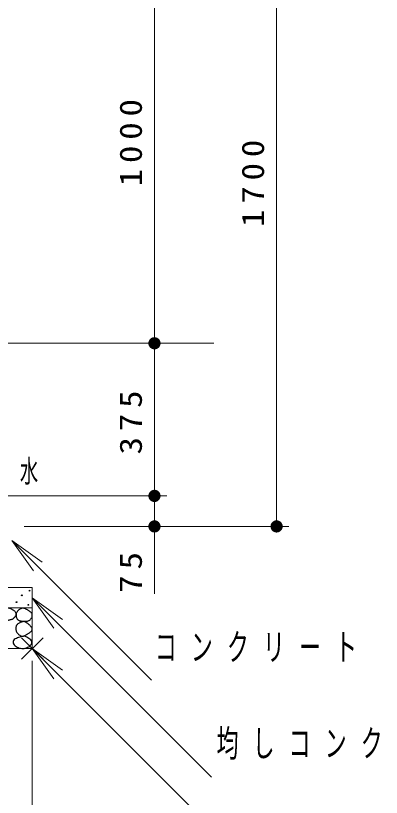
# Model space of a CAD drawing. Units: millimetres on the paper, scale 1:30. Extents: x -385 to 0, y 0 to 338.
# Drawn here: x -272.9 to -243, y 60.8 to 124.8 of the extents above; entities that cross this region are included whole.
import ezdxf

# ---------------------------------------------------------------- set-up
doc = ezdxf.new("R2010")
doc.units = ezdxf.units.MM
doc.layers.add('LY_1', color=7, linetype='Continuous', lineweight=13)
doc.styles.add('ＭＳ ゴシック', font='')
doc.styles.get('ＭＳ ゴシック').set_extended_font_data('MS Gothic')

# ---------------------------------------------------------------- blocks, each defined once
blk = doc.blocks.new('x')
at = {"color": 0, "linetype": 'Continuous', "lineweight": -2}
for p, q in [((-0.884, -0.884), (0.884, 0.884)), ((0.884, -0.884), (-0.884, 0.884))]:
    blk.add_line(p, q, dxfattribs=at)
blk = doc.blocks.new('filled_dot')
at = {"color": 0, "linetype": 'Continuous', "lineweight": -2, "const_width": 1.25}
blk.add_lwpolyline([(-0.625, 0, 1), (0.625, 0, 1)], format="xyb", close=True, dxfattribs=at)
blk = doc.blocks.new('open_arrow')
at = {"color": 0, "linetype": 'Continuous', "lineweight": -2}
blk.add_lwpolyline([(7.5, 1.25), (0, 0), (7.5, -1.25)], dxfattribs=at)

msp = doc.modelspace()

# ---------------------------------------------------------------- linework, layer by layer
at = {"layer": 'LY_1'}
for p, q in [((-251.576, 139.68), (-251.576, 83.014)), ((-261.576, 131.347), (-261.576, 98.014)), ((-256.716, 98.014), (-348.889, 98.014)), ((-261.576, 85.514), (-261.576, 98.014)), ((-278.243, 85.514), (-272.243, 85.514)), ((-277.243, 85.514), (-260.576, 85.514)), ((-261.576, 85.514), (-261.576, 77.486)), ((-272.243, 83.014), (-260.576, 83.014)), ((-260.576, 83.014), (-250.576, 83.014)), ((-273.243, 81.861), (-261.806, 70.424)), ((-271.576, 77.16), (-256.897, 62.481)), ((-271.576, 76.347), (-324.909, 76.347)), ((-271.576, 73.014), (-254.014, 55.452)), ((-271.576, 72.014), (-271.576, 42.014))]:
    msp.add_line(p, q, dxfattribs=at)
msp.add_lwpolyline([(-324.909, 73.014), (-324.909, 78.014), (-271.576, 78.014), (-271.576, 73.014)], close=True, dxfattribs=at)
at = {"layer": 'LY_1', "lineweight": 25}
for centre in [(-271.796, 77.753), (-272.863, 76.813), (-272.43, 77.373), (-271.902, 76.591)]:
    msp.add_circle(centre, 0.0333, dxfattribs=at)
for points, knots in [([(-273.638, 76.33), (-273.603, 76.327), (-273.568, 76.324), (-273.533, 76.319), (-273.498, 76.313), (-273.463, 76.305), (-273.429, 76.295), (-273.396, 76.285), (-273.362, 76.272), (-273.329, 76.259), (-273.297, 76.245), (-273.265, 76.23), (-273.234, 76.213), (-273.202, 76.197), (-273.172, 76.179), (-273.142, 76.159), (-273.113, 76.139), (-273.084, 76.119), (-273.057, 76.095), (-273.031, 76.072), (-273.004, 76.048), (-272.982, 76.021), (-272.96, 75.993), (-272.939, 75.964), (-272.925, 75.932), (-272.911, 75.9), (-272.9, 75.864), (-272.899, 75.829), (-272.899, 75.795), (-272.907, 75.758), (-272.919, 75.726), (-272.93, 75.693), (-272.949, 75.661), (-272.969, 75.632), (-272.989, 75.603), (-273.013, 75.576), (-273.038, 75.552), (-273.063, 75.527), (-273.091, 75.504), (-273.12, 75.484), (-273.149, 75.464), (-273.18, 75.447), (-273.212, 75.431), (-273.243, 75.416), (-273.277, 75.404), (-273.31, 75.393), (-273.344, 75.382), (-273.379, 75.373), (-273.413, 75.366), (-273.448, 75.358), (-273.483, 75.353), (-273.518, 75.348), (-273.553, 75.343), (-273.588, 75.34), (-273.623, 75.336), (-273.658, 75.333), (-273.694, 75.33), (-273.729, 75.328), (-273.764, 75.326), (-273.8, 75.324), (-273.835, 75.323), (-273.871, 75.322), (-273.906, 75.322), (-273.941, 75.324), (-273.977, 75.327), (-274.012, 75.33), (-274.047, 75.336), (-274.082, 75.342), (-274.116, 75.35), (-274.15, 75.36), (-274.184, 75.37), (-274.217, 75.382), (-274.25, 75.396), (-274.282, 75.411), (-274.314, 75.427), (-274.344, 75.445), (-274.374, 75.463), (-274.404, 75.483), (-274.431, 75.506), (-274.458, 75.528), (-274.485, 75.552), (-274.507, 75.58), (-274.529, 75.607), (-274.55, 75.638), (-274.561, 75.67), (-274.572, 75.703), (-274.577, 75.741), (-274.574, 75.775), (-274.571, 75.809), (-274.556, 75.844), (-274.541, 75.875), (-274.526, 75.907), (-274.505, 75.936), (-274.484, 75.964), (-274.463, 75.992), (-274.438, 76.019), (-274.413, 76.043), (-274.388, 76.068), (-274.361, 76.092), (-274.333, 76.114), (-274.306, 76.135), (-274.277, 76.156), (-274.247, 76.175), (-274.217, 76.194), (-274.186, 76.211), (-274.154, 76.226), (-274.122, 76.241), (-274.089, 76.255), (-274.056, 76.267), (-274.023, 76.279), (-273.989, 76.289), (-273.954, 76.298), (-273.92, 76.306), (-273.885, 76.313), (-273.85, 76.318), (-273.815, 76.323), (-273.78, 76.327), (-273.744, 76.329), (-273.709, 76.331), (-273.674, 76.33), (-273.638, 76.33)], [0, 0, 0, 0, 1, 1, 1, 2, 2, 2, 3, 3, 3, 4, 4, 4, 5, 5, 5, 6, 6, 6, 7, 7, 7, 8, 8, 8, 9, 9, 9, 10, 10, 10, 11, 11, 11, 12, 12, 12, 13, 13, 13, 14, 14, 14, 15, 15, 15, 16, 16, 16, 17, 17, 17, 18, 18, 18, 19, 19, 19, 20, 20, 20, 21, 21, 21, 22, 22, 22, 23, 23, 23, 24, 24, 24, 25, 25, 25, 26, 26, 26, 27, 27, 27, 28, 28, 28, 29, 29, 29, 30, 30, 30, 31, 31, 31, 32, 32, 32, 33, 33, 33, 34, 34, 34, 35, 35, 35, 36, 36, 36, 37, 37, 37, 38, 38, 38, 39, 39, 39, 40, 40, 40, 40]), ([(-272.324, 76.327), (-272.294, 76.318), (-272.264, 76.308), (-272.234, 76.297), (-272.205, 76.286), (-272.176, 76.274), (-272.147, 76.261), (-272.118, 76.248), (-272.09, 76.234), (-272.062, 76.219), (-272.034, 76.204), (-272.007, 76.189), (-271.98, 76.173), (-271.952, 76.157), (-271.925, 76.141), (-271.898, 76.124), (-271.872, 76.108), (-271.845, 76.092), (-271.818, 76.074), (-271.792, 76.056), (-271.766, 76.038), (-271.742, 76.019), (-271.717, 75.999), (-271.693, 75.979), (-271.671, 75.955), (-271.65, 75.932), (-271.629, 75.908), (-271.614, 75.88), (-271.599, 75.853), (-271.587, 75.823), (-271.581, 75.792), (-271.575, 75.762), (-271.575, 75.729), (-271.578, 75.698), (-271.581, 75.667), (-271.589, 75.636), (-271.599, 75.606), (-271.609, 75.576), (-271.622, 75.547), (-271.637, 75.519), (-271.652, 75.492), (-271.669, 75.465), (-271.689, 75.44), (-271.708, 75.416), (-271.729, 75.392), (-271.753, 75.371), (-271.777, 75.351), (-271.803, 75.332), (-271.83, 75.316), (-271.857, 75.301), (-271.887, 75.289), (-271.917, 75.28), (-271.947, 75.27), (-271.978, 75.264), (-272.009, 75.259), (-272.04, 75.254), (-272.072, 75.252), (-272.103, 75.25), (-272.135, 75.249), (-272.166, 75.249), (-272.198, 75.249), (-272.229, 75.249), (-272.261, 75.249), (-272.292, 75.25), (-272.324, 75.251), (-272.356, 75.252), (-272.387, 75.254), (-272.418, 75.256), (-272.45, 75.258), (-272.481, 75.262), (-272.512, 75.266), (-272.544, 75.271), (-272.574, 75.279), (-272.605, 75.287), (-272.635, 75.297), (-272.663, 75.31), (-272.691, 75.324), (-272.719, 75.341), (-272.743, 75.361), (-272.767, 75.381), (-272.788, 75.405), (-272.807, 75.43), (-272.825, 75.456), (-272.841, 75.484), (-272.854, 75.512), (-272.868, 75.54), (-272.878, 75.571), (-272.886, 75.601), (-272.894, 75.631), (-272.9, 75.663), (-272.903, 75.694), (-272.906, 75.725), (-272.906, 75.757), (-272.903, 75.788), (-272.9, 75.82), (-272.894, 75.851), (-272.886, 75.881), (-272.877, 75.912), (-272.866, 75.941), (-272.852, 75.97), (-272.839, 75.998), (-272.822, 76.025), (-272.804, 76.051), (-272.786, 76.077), (-272.765, 76.101), (-272.743, 76.123), (-272.721, 76.145), (-272.696, 76.166), (-272.671, 76.184), (-272.646, 76.203), (-272.619, 76.22), (-272.591, 76.235), (-272.564, 76.251), (-272.535, 76.264), (-272.506, 76.276), (-272.477, 76.288), (-272.447, 76.298), (-272.416, 76.307), (-272.386, 76.315), (-272.355, 76.321), (-272.324, 76.327)], [0, 0, 0, 0, 1, 1, 1, 2, 2, 2, 3, 3, 3, 4, 4, 4, 5, 5, 5, 6, 6, 6, 7, 7, 7, 8, 8, 8, 9, 9, 9, 10, 10, 10, 11, 11, 11, 12, 12, 12, 13, 13, 13, 14, 14, 14, 15, 15, 15, 16, 16, 16, 17, 17, 17, 18, 18, 18, 19, 19, 19, 20, 20, 20, 21, 21, 21, 22, 22, 22, 23, 23, 23, 24, 24, 24, 25, 25, 25, 26, 26, 26, 27, 27, 27, 28, 28, 28, 29, 29, 29, 30, 30, 30, 31, 31, 31, 32, 32, 32, 33, 33, 33, 34, 34, 34, 35, 35, 35, 36, 36, 36, 37, 37, 37, 38, 38, 38, 39, 39, 39, 40, 40, 40, 40]), ([(-272.24, 75.229), (-272.206, 75.213), (-272.172, 75.198), (-272.14, 75.181), (-272.108, 75.163), (-272.076, 75.144), (-272.045, 75.123), (-272.015, 75.103), (-271.985, 75.081), (-271.956, 75.058), (-271.927, 75.036), (-271.898, 75.012), (-271.87, 74.988), (-271.843, 74.963), (-271.815, 74.938), (-271.789, 74.913), (-271.763, 74.887), (-271.737, 74.86), (-271.713, 74.832), (-271.689, 74.805), (-271.665, 74.776), (-271.645, 74.745), (-271.625, 74.714), (-271.604, 74.681), (-271.595, 74.647), (-271.585, 74.612), (-271.578, 74.572), (-271.586, 74.538), (-271.593, 74.504), (-271.617, 74.47), (-271.64, 74.442), (-271.663, 74.414), (-271.694, 74.391), (-271.722, 74.369), (-271.751, 74.346), (-271.783, 74.326), (-271.814, 74.306), (-271.844, 74.285), (-271.876, 74.266), (-271.907, 74.246), (-271.938, 74.226), (-271.969, 74.206), (-271.999, 74.185), (-272.03, 74.165), (-272.061, 74.144), (-272.092, 74.125), (-272.124, 74.106), (-272.156, 74.087), (-272.189, 74.072), (-272.223, 74.056), (-272.257, 74.042), (-272.293, 74.034), (-272.329, 74.026), (-272.367, 74.023), (-272.403, 74.026), (-272.439, 74.029), (-272.476, 74.039), (-272.511, 74.051), (-272.545, 74.063), (-272.579, 74.08), (-272.61, 74.1), (-272.641, 74.119), (-272.671, 74.141), (-272.699, 74.165), (-272.727, 74.19), (-272.753, 74.216), (-272.776, 74.245), (-272.8, 74.273), (-272.821, 74.303), (-272.84, 74.335), (-272.859, 74.367), (-272.875, 74.4), (-272.888, 74.434), (-272.902, 74.469), (-272.912, 74.504), (-272.92, 74.54), (-272.927, 74.576), (-272.932, 74.614), (-272.933, 74.65), (-272.934, 74.687), (-272.931, 74.725), (-272.924, 74.76), (-272.917, 74.796), (-272.906, 74.833), (-272.891, 74.866), (-272.876, 74.899), (-272.855, 74.93), (-272.831, 74.959), (-272.808, 74.987), (-272.78, 75.012), (-272.752, 75.035), (-272.723, 75.058), (-272.692, 75.079), (-272.66, 75.097), (-272.628, 75.115), (-272.594, 75.131), (-272.56, 75.145), (-272.526, 75.159), (-272.491, 75.172), (-272.456, 75.182), (-272.421, 75.193), (-272.385, 75.202), (-272.349, 75.21), (-272.313, 75.218), (-272.276, 75.223), (-272.24, 75.229)], [0, 0, 0, 0, 1, 1, 1, 2, 2, 2, 3, 3, 3, 4, 4, 4, 5, 5, 5, 6, 6, 6, 7, 7, 7, 8, 8, 8, 9, 9, 9, 10, 10, 10, 11, 11, 11, 12, 12, 12, 13, 13, 13, 14, 14, 14, 15, 15, 15, 16, 16, 16, 17, 17, 17, 18, 18, 18, 19, 19, 19, 20, 20, 20, 21, 21, 21, 22, 22, 22, 23, 23, 23, 24, 24, 24, 25, 25, 25, 26, 26, 26, 27, 27, 27, 28, 28, 28, 29, 29, 29, 30, 30, 30, 31, 31, 31, 32, 32, 32, 33, 33, 33, 34, 34, 34, 35, 35, 35, 35]), ([(-272.212, 74.031), (-272.152, 74.002), (-272.093, 73.974), (-272.034, 73.942), (-271.976, 73.91), (-271.918, 73.877), (-271.864, 73.839), (-271.81, 73.801), (-271.752, 73.763), (-271.71, 73.714), (-271.667, 73.665), (-271.619, 73.605), (-271.61, 73.545), (-271.6, 73.486), (-271.624, 73.412), (-271.655, 73.357), (-271.686, 73.301), (-271.742, 73.255), (-271.793, 73.215), (-271.845, 73.174), (-271.904, 73.142), (-271.964, 73.114), (-272.024, 73.086), (-272.088, 73.064), (-272.152, 73.048), (-272.216, 73.032), (-272.282, 73.021), (-272.348, 73.018), (-272.414, 73.015), (-272.482, 73.019), (-272.547, 73.03), (-272.611, 73.041), (-272.676, 73.061), (-272.737, 73.086), (-272.798, 73.112), (-272.857, 73.144), (-272.911, 73.182), (-272.965, 73.219), (-273.019, 73.263), (-273.06, 73.313), (-273.101, 73.363), (-273.148, 73.424), (-273.158, 73.484), (-273.168, 73.544), (-273.154, 73.62), (-273.122, 73.673), (-273.091, 73.725), (-273.026, 73.764), (-272.97, 73.799), (-272.915, 73.834), (-272.851, 73.858), (-272.79, 73.883), (-272.728, 73.907), (-272.664, 73.926), (-272.601, 73.944), (-272.537, 73.963), (-272.472, 73.978), (-272.408, 73.993), (-272.343, 74.007), (-272.278, 74.019), (-272.212, 74.031)], [0, 0, 0, 0, 1, 1, 1, 2, 2, 2, 3, 3, 3, 4, 4, 4, 5, 5, 5, 6, 6, 6, 7, 7, 7, 8, 8, 8, 9, 9, 9, 10, 10, 10, 11, 11, 11, 12, 12, 12, 13, 13, 13, 14, 14, 14, 15, 15, 15, 16, 16, 16, 17, 17, 17, 18, 18, 18, 19, 19, 19, 20, 20, 20, 20])]:
    msp.add_open_spline(points, degree=3, knots=knots, dxfattribs=at)

# ---------------------------------------------------------------- block references
at = {"layer": 'LY_1', "xscale": 0.4, "yscale": 0.4}
for name, p, rotation in [('filled_dot', (-261.576, 98.014), 90), ('filled_dot', (-261.576, 98.014), 270), ('filled_dot', (-261.576, 85.514), 270), ('filled_dot', (-261.576, 85.514), 90), ('filled_dot', (-261.576, 83.014), 90), ('filled_dot', (-251.576, 83.014), 90), ('open_arrow', (-273.243, 81.861), 315), ('open_arrow', (-271.576, 77.16), 315), ('open_arrow', (-271.576, 73.014), 315)]:
    msp.add_blockref(name, p, dxfattribs=dict(at, rotation=rotation))
at = {"layer": 'LY_1'}
msp.add_blockref('x', (-271.576, 73.014), dxfattribs=at)

# ---------------------------------------------------------------- texts
at = {"layer": 'LY_1', "char_height": 1.833, "attachment_point": 8, "rotation": 90, "style": 'ＭＳ ゴシック'}
for s, insert in [('\\T1.33;\\W1.15;1000', (-262.576, 114.68)), ('\\T1.33;\\W1.15;1700', (-252.576, 111.347)), ('\\T1.33;\\W1.15;375', (-262.576, 91.764)), ('\\T1.34;\\W1.15;75', (-262.576, 79.486))]:
    msp.add_mtext(s, dxfattribs=dict(at, insert=insert))
at = {"layer": 'LY_1', "attachment_point": 4, "style": 'ＭＳ ゴシック'}
for s, insert, char_height in [('\\T1.64;\\W0.6;給水', (-275.056, 87.452), 1.833), ('\\T1.64;\\W0.6;コンクリート', (-261.551, 73.074), 2.199), ('\\T1.64;\\W0.6;均しコンクリート', (-256.494, 65.131), 2.199)]:
    msp.add_mtext(s, dxfattribs=dict(at, insert=insert, char_height=char_height))

doc.saveas('drawing.dxf')
